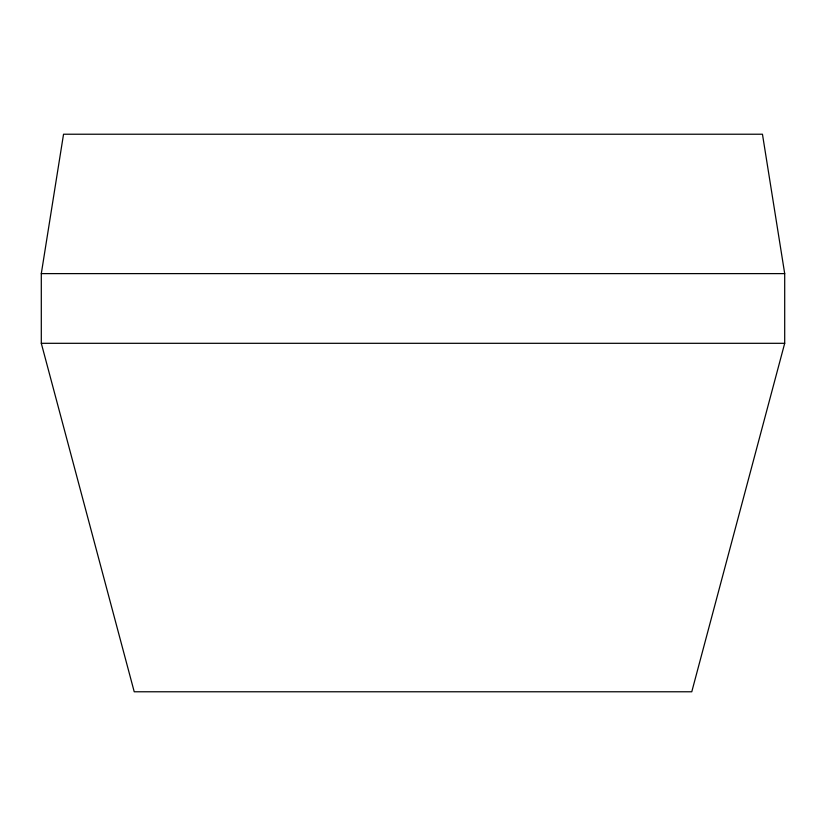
<?xml version="1.0" encoding="UTF-8"?>
<svg xmlns="http://www.w3.org/2000/svg" width="826" height="826" viewBox="0 0 826 826"><rect width="100%" height="100%" fill="white"/><g stroke="black" fill="none" stroke-linecap="round" stroke-linejoin="round"><path stroke-width="1.24" d="M41.3 273.613L63.54 134.225L762.46 134.225L784.7 273.613L784.7 343.306L691.775 691.775L134.225 691.775L41.3 343.306L41.3 273.613L784.7 273.613M41.3 343.306L784.7 343.306"/></g></svg>
